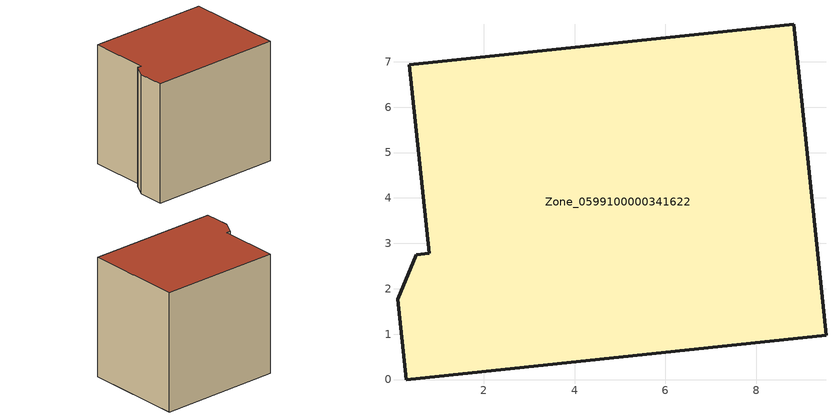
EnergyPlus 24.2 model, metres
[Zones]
Zone_0599100000341622
 floor ground (C_G): 0.51,2.75 0.8,2.78 0.36,6.93 8.83,7.82 9.54,0.98 0.29,0 0.1,1.77 z0
 wall outside (C_F): 0.29,0 9.54,0.98 8.83,7.82 0.36,6.93 0.8,2.78 0.51,2.75 0.1,1.77 0.29,0 z0:8.38
 roof outside (C_R): 0.8,2.78 0.51,2.75 0.1,1.77 0.29,0 9.54,0.98 8.83,7.82 0.36,6.93 z8.38
[BUILDING]
Pand.0599100000341622: North Axis=0; Terrain=City; Loads Convergence Tolerance Value=0.04; Temperature Convergence Tolerance Value=0.4; Solar Distribution=FullExterior; Maximum Number of Warmup Days=25; Minimum Number of Warmup Days=1
[Site:Location]
Rotterdam.The.Hague.AP_ZH_NLD Design_Conditions: Latitude=51.96; Longitude=4.45; Time Zone=1; Elevation=-4.5
[SITE:GROUNDTEMPERATURE:BUILDINGSURFACE]
18, 18, 18, 18, 18, 18, 18, 18, 18, 18, 18, 18
[MATERIAL] Thermal Absorptance=0.9; Solar Absorptance=0.7; Visible Absorptance=0.7
Name | Roughness | Thickness | Conductivity | Density | Specific Heat
G.TI.1992-2005 | MediumSmooth | 0.15 | 0.06 | 540 | 1210
F.TI.1992-2005 | Rough | 0.3 | 0.12 | 1920 | 840
R.TI.1992-2005 | MediumRough | 0.2 | 0.08 | 1500 | 1000
[CONSTRUCTION]
C_G: G.TI.1992-2005
C_F: F.TI.1992-2005
C_R: R.TI.1992-2005
[ZONE]
Zone_0599100000341622: Type=1; Multiplier=1; Ceiling Height=Autocalculate; Volume=Autocalculate; Floor Area=autocalculate; Part of Total Floor Area=Yes
[ZONEINFILTRATION:DESIGNFLOWRATE]
Infil_Zone_0599100000341622: Zone or ZoneList or Space or SpaceList=Zone_0599100000341622; Schedule=AlwaysOn; Design Flow Rate Calculation Method=Flow/Area; Flow Rate per Floor Area=0.0015; Constant Term Coefficient=1; Temperature Term Coefficient=0; Velocity Term Coefficient=0; Velocity Squared Term Coefficient=0
[HVACTEMPLATE:ZONE:IDEALLOADSAIRSYSTEM]
Zone_0599100000341622: Maximum Heating Supply Air Temperature=50; Minimum Cooling Supply Air Temperature=13; Maximum Heating Supply Air Humidity Ratio=0.0156; Minimum Cooling Supply Air Humidity Ratio=0.0077; Heating Limit=NoLimit; Cooling Limit=NoLimit; Dehumidification Control Type=ConstantSensibleHeatRatio; Cooling Sensible Heat Ratio=0.7; Dehumidification Setpoint=60; Humidification Control Type=None; Humidification Setpoint=30; Outdoor Air Method=None; Outdoor Air Flow Rate per Person=0.00944; Outdoor Air Flow Rate per Zone Floor Area=0; Outdoor Air Flow Rate per Zone=0; Demand Controlled Ventilation Type=None; Outdoor Air Economizer Type=NoEconomizer; Heat Recovery Type=None; Sensible Heat Recovery Effectiveness=0.7; Latent Heat Recovery Effectiveness=0.65
[ZONECONTROL:THERMOSTAT]
ThermostatControl_Zone_0599100000341622: Zone or ZoneList=Zone_0599100000341622; Control Type Schedule=DualSetpointControlType; Control 1=Thermostat_Zone_0599100000341622; Temperature Difference Between Cutout And Setpoint=0
[THERMOSTATSETPOINT:DUALSETPOINT]
Thermostat_Zone_0599100000341622: Heating Setpoint Temperature Schedule=HeatingSetpoint_Zone_0599100000341622; Cooling Setpoint Temperature Schedule=CoolingSetpoint_Zone_0599100000341622
[SCHEDULE:COMPACT]
HeatingSetpoint_Zone_0599100000341622: Through: 12/31, For: AllDays, Until: 24:00, 21
CoolingSetpoint_Zone_0599100000341622: Through: 12/31, For: AllDays, Until: 24:00, 24
DualSetpointControlType: Through: 12/31, For: AllDays, Until: 24:00, 4
AlwaysOn: Through: 12/31, For: AllDays, Until: 24:00, 1
